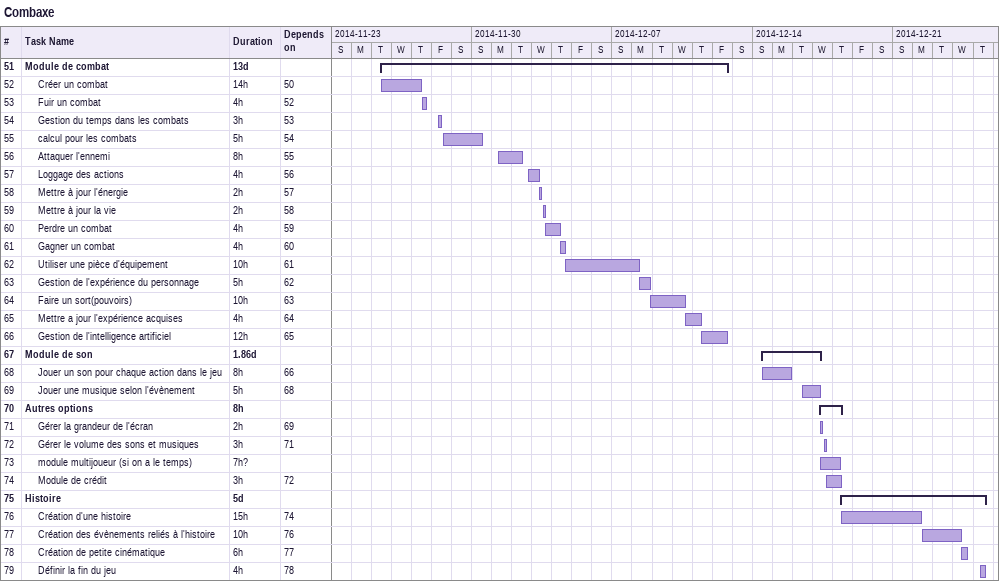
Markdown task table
Combaxe

| ID | Level | Task | Duration | Start | Finish | Predecessors |
|---|---|---|---|---|---|---|
| 51 | 1 | **Module de combat** | 13d | 2014-11-25 | 2014-12-12 |  |
| 52 | 2 | Créer un combat | 14h | 2014-11-25 | 2014-11-27 | 50 |
| 53 | 2 | Fuir un combat | 4h | 2014-11-27 | 2014-11-27 | 52 |
| 54 | 2 | Gestion du temps dans les combats | 3h | 2014-11-28 | 2014-11-28 | 53 |
| 55 | 2 | calcul pour les combats | 5h | 2014-11-28 | 2014-11-30 | 54 |
| 56 | 2 | Attaquer l'ennemi | 8h | 2014-12-01 | 2014-12-02 | 55 |
| 57 | 2 | Loggage des actions | 4h | 2014-12-02 | 2014-12-03 | 56 |
| 58 | 2 | Mettre à jour l'énergie | 2h | 2014-12-03 | 2014-12-03 | 57 |
| 59 | 2 | Mettre à jour la vie | 2h | 2014-12-03 | 2014-12-03 | 58 |
| 60 | 2 | Perdre un combat | 4h | 2014-12-03 | 2014-12-04 | 59 |
| 61 | 2 | Gagner un combat | 4h | 2014-12-04 | 2014-12-04 | 60 |
| 62 | 2 | Utiliser une pièce d'équipement | 10h | 2014-12-04 | 2014-12-08 | 61 |
| 63 | 2 | Gestion de l'expérience du personnage | 5h | 2014-12-08 | 2014-12-08 | 62 |
| 64 | 2 | Faire un sort(pouvoirs) | 10h | 2014-12-08 | 2014-12-10 | 63 |
| 65 | 2 | Mettre a jour l'expérience acquises | 4h | 2014-12-10 | 2014-12-11 | 64 |
| 66 | 2 | Gestion de l'intelligence artificiel | 12h | 2014-12-11 | 2014-12-12 | 65 |
| 67 | 1 | **Module de son** | 1.86d | 2014-12-14 | 2014-12-17 |  |
| 68 | 2 | Jouer un son pour chaque action dans le jeu | 8h | 2014-12-14 | 2014-12-15 | 66 |
| 69 | 2 | Jouer une musique selon l'évènement | 5h | 2014-12-16 | 2014-12-17 | 68 |
| 70 | 1 | **Autres options** | 8h | 2014-12-17 | 2014-12-18 |  |
| 71 | 2 | Gérer la grandeur de l'écran | 2h | 2014-12-17 | 2014-12-17 | 69 |
| 72 | 2 | Gérer le volume des sons et musiques | 3h | 2014-12-17 | 2014-12-17 | 71 |
| 73 | 2 | module multijoueur (si on a le temps) | 7h? | 2014-12-17 | 2014-12-18 |  |
| 74 | 2 | Module de crédit | 3h | 2014-12-17 | 2014-12-18 | 72 |
| 75 | 1 | **Histoire** | 5d | 2014-12-18 | 2014-12-25 |  |
| 76 | 2 | Création d'une histoire | 15h | 2014-12-18 | 2014-12-22 | 74 |
| 77 | 2 | Création des évènements reliés à l'histoire | 10h | 2014-12-22 | 2014-12-24 | 76 |
| 78 | 2 | Création de petite cinématique | 6h | 2014-12-24 | 2014-12-24 | 77 |
| 79 | 2 | Définir la fin du jeu | 4h | 2014-12-25 | 2014-12-25 | 78 |
